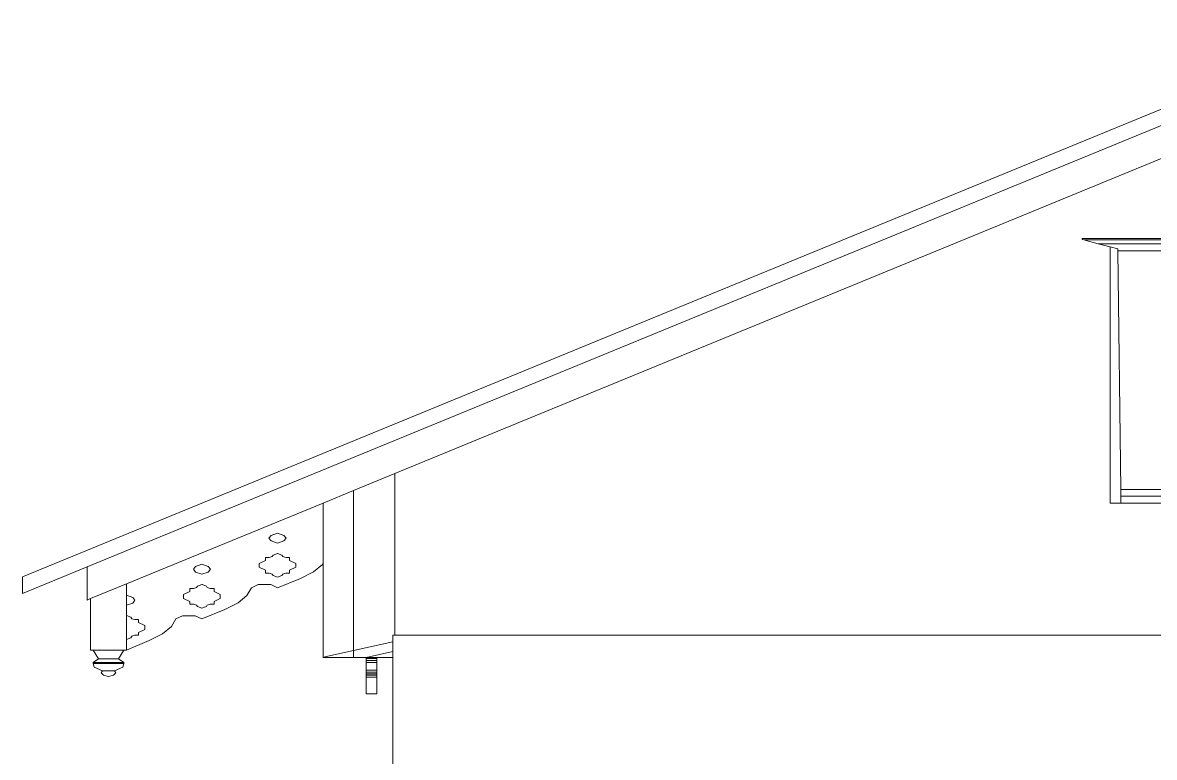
# Model space of a CAD drawing. Header units: inches. Extents: x 16.2 to 49.2, y 7.1 to 20.7.
# Drawn here: x 26.191 to 30.291, y 10.239 to 12.9 of the extents above; entities that cross this region are included whole.
import ezdxf

# ---------------------------------------------------------------- set-up
doc = ezdxf.new("R2010")
doc.units = ezdxf.units.IN
doc.header["$MEASUREMENT"] = 0
doc.layers.add('0inne_gulv', color=252, linetype='Continuous', lineweight=13)

# ---------------------------------------------------------------- blocks, each defined once
blk = doc.blocks.new('DEREK SMALL HOUSE bk')
for p, q in [((-2.2839, 2.4426), (-7.1697, 0.4352)), ((-6.9365, 0.4711), (-2.1931, 2.42)), ((-5.8219, 0.8092), (-2.1931, 2.3002)), ((-3.3316, 1.6571), (-3.3316, 1.6612)), ((-3.3316, 1.6612), (-1.0194, 1.6612)), ((-3.3253, 1.6555), (-3.3316, 1.6571)), ((-3.2743, 1.6419), (-3.3253, 1.6555)), ((-1.0194, 1.6555), (-3.3253, 1.6555)), ((-1.0723, 1.6419), (-3.2743, 1.6419)), ((-3.2299, 1.6302), (-3.2743, 1.6419)), ((-3.2299, 1.6302), (-3.2299, 0.7027)), ((-3.2022, 1.6228), (-3.2299, 1.6302)), ((-3.2021, 1.6157), (-3.2022, 1.6228)), ((-1.1361, 1.6157), (-3.2021, 1.6157)), ((-3.2021, 1.6157), (-3.192, 0.7516)), ((-5.9711, 0.7479), (-5.8219, 0.8092)), ((-5.8219, 0.2235), (-5.8219, 0.8092)), ((-6.0811, 0.7027), (-5.9711, 0.7479)), ((-5.9711, 0.1679), (-5.9711, 0.7479)), ((-3.1917, 0.7272), (-3.192, 0.7516)), ((-2.986, 0.7516), (-3.192, 0.7516)), ((-6.0811, 0.7027), (-6.7939, 0.4099)), ((-6.0811, 0.4836), (-6.0811, 0.7027)), ((-3.2299, 0.7027), (-3.1914, 0.7027)), ((-3.1914, 0.7027), (-3.1917, 0.7272)), ((-1.1654, 0.7272), (-3.1917, 0.7272)), ((-1.1654, 0.7027), (-3.1914, 0.7027)), ((-6.2775, 0.5755), (-6.2692, 0.5856)), ((-6.2692, 0.5653), (-6.2775, 0.5755)), ((-6.2692, 0.5856), (-6.2463, 0.5934)), ((-6.2463, 0.5934), (-6.2235, 0.5856)), ((-6.2235, 0.5856), (-6.2152, 0.5755)), ((-6.2152, 0.5755), (-6.2235, 0.5653)), ((-6.2463, 0.5575), (-6.2692, 0.5653)), ((-6.2235, 0.5653), (-6.2463, 0.5575)), ((-6.29, 0.4949), (-6.3128, 0.484)), ((-6.29, 0.4949), (-6.29, 0.5053)), ((-6.29, 0.5053), (-6.2765, 0.5053)), ((-6.2765, 0.5053), (-6.2658, 0.5087)), ((-6.2658, 0.5087), (-6.2624, 0.5139)), ((-6.2624, 0.5139), (-6.2463, 0.5201)), ((-6.2303, 0.5139), (-6.2463, 0.5201)), ((-6.2447, 0.5194), (-6.2463, 0.5194)), ((-6.2269, 0.5087), (-6.2303, 0.5139)), ((-6.2162, 0.5053), (-6.2269, 0.5087)), ((-6.2026, 0.5053), (-6.2162, 0.5053)), ((-6.2026, 0.4949), (-6.2026, 0.5053)), ((-6.2026, 0.4949), (-6.1799, 0.484)), ((-6.9365, 0.4711), (-7.1697, 0.3753)), ((-6.9365, 0.3513), (-6.9365, 0.4711)), ((-6.5512, 0.463), (-6.543, 0.4732)), ((-6.543, 0.4528), (-6.5512, 0.463)), ((-6.543, 0.4732), (-6.5201, 0.4809)), ((-6.5201, 0.445), (-6.543, 0.4528)), ((-6.5201, 0.4809), (-6.4973, 0.4732)), ((-6.4973, 0.4528), (-6.5201, 0.445)), ((-6.4973, 0.4732), (-6.489, 0.463)), ((-6.489, 0.463), (-6.4973, 0.4528)), ((-6.3128, 0.484), (-6.3128, 0.4698)), ((-6.3128, 0.4698), (-6.29, 0.459)), ((-6.29, 0.459), (-6.29, 0.4486)), ((-6.1799, 0.4698), (-6.2026, 0.459)), ((-6.2026, 0.459), (-6.2026, 0.4486)), ((-6.1799, 0.484), (-6.1799, 0.4698)), ((-6.1636, 0.4292), (-6.1156, 0.4534)), ((-6.1156, 0.4534), (-6.0832, 0.4798)), ((-6.0832, 0.4798), (-6.0811, 0.4836)), ((-6.0811, 0.1436), (-6.0811, 0.4836)), ((-7.1697, 0.3753), (-7.1697, 0.4352)), ((-6.29, 0.4486), (-6.2765, 0.4485)), ((-6.2765, 0.4485), (-6.2658, 0.4451)), ((-6.2658, 0.4451), (-6.2624, 0.4399)), ((-6.2624, 0.4399), (-6.2463, 0.4338)), ((-6.2303, 0.4399), (-6.2463, 0.4338)), ((-6.1636, 0.4292), (-6.2463, 0.3952)), ((-6.2269, 0.4451), (-6.2303, 0.4399)), ((-6.2162, 0.4485), (-6.2269, 0.4451)), ((-6.2026, 0.4486), (-6.2162, 0.4485)), ((-6.9235, 0.3566), (-6.7939, 0.4099)), ((-6.7939, 0.4099), (-6.7939, 0.3685)), ((-6.5638, 0.3824), (-6.5866, 0.3715)), ((-6.5866, 0.3715), (-6.5866, 0.3573)), ((-6.5638, 0.3824), (-6.5638, 0.3928)), ((-6.5638, 0.3928), (-6.5503, 0.3928)), ((-6.5503, 0.3928), (-6.5396, 0.3962)), ((-6.5396, 0.3962), (-6.5362, 0.4015)), ((-6.5362, 0.4015), (-6.5201, 0.4076)), ((-6.5041, 0.4015), (-6.5201, 0.4076)), ((-6.5185, 0.407), (-6.5201, 0.407)), ((-6.5007, 0.3962), (-6.5041, 0.4015)), ((-6.49, 0.3928), (-6.5007, 0.3962)), ((-6.4764, 0.3928), (-6.49, 0.3928)), ((-6.4764, 0.3824), (-6.4764, 0.3928)), ((-6.4764, 0.3824), (-6.4536, 0.3715)), ((-6.4536, 0.3715), (-6.4536, 0.3573)), ((-6.357, 0.3673), (-6.3412, 0.3952)), ((-6.3412, 0.3952), (-6.3165, 0.407)), ((-6.3165, 0.407), (-6.2711, 0.407)), ((-6.2711, 0.407), (-6.2463, 0.3952)), ((-6.9365, 0.3513), (-6.9235, 0.3566)), ((-6.9235, 0.1702), (-6.9235, 0.3566)), ((-6.7939, 0.3685), (-6.7711, 0.3607)), ((-6.7939, 0.3685), (-6.7939, 0.3325)), ((-6.7711, 0.3403), (-6.7939, 0.3325)), ((-6.7939, 0.3325), (-6.7939, 0.2951)), ((-6.7711, 0.3607), (-6.7628, 0.3505)), ((-6.7628, 0.3505), (-6.7711, 0.3403)), ((-6.5866, 0.3573), (-6.5638, 0.3465)), ((-6.5638, 0.3465), (-6.5638, 0.3361)), ((-6.5638, 0.3361), (-6.5503, 0.336)), ((-6.5503, 0.336), (-6.5396, 0.3327)), ((-6.5396, 0.3327), (-6.5362, 0.3274)), ((-6.5007, 0.3327), (-6.5041, 0.3274)), ((-6.49, 0.336), (-6.5007, 0.3327)), ((-6.4764, 0.3361), (-6.49, 0.336)), ((-6.4536, 0.3573), (-6.4764, 0.3465)), ((-6.4764, 0.3465), (-6.4764, 0.3361)), ((-6.4374, 0.3167), (-6.3894, 0.3409)), ((-6.3894, 0.3409), (-6.357, 0.3673)), ((-6.7779, 0.289), (-6.7939, 0.2951)), ((-6.7939, 0.2951), (-6.7939, 0.2088)), ((-6.7923, 0.2945), (-6.7939, 0.2945)), ((-6.7744, 0.2837), (-6.7779, 0.289)), ((-6.615, 0.2827), (-6.5903, 0.2945)), ((-6.5903, 0.2945), (-6.5449, 0.2945)), ((-6.5449, 0.2945), (-6.5201, 0.2827)), ((-6.5362, 0.3274), (-6.5201, 0.3213)), ((-6.5041, 0.3274), (-6.5201, 0.3213)), ((-6.4374, 0.3167), (-6.5201, 0.2827)), ((-6.7638, 0.2804), (-6.7744, 0.2837)), ((-6.7502, 0.2803), (-6.7638, 0.2804)), ((-6.7502, 0.2699), (-6.7502, 0.2803)), ((-6.7502, 0.2699), (-6.7274, 0.259)), ((-6.7274, 0.259), (-6.7274, 0.2448)), ((-6.6632, 0.2284), (-6.6308, 0.2549)), ((-6.6308, 0.2549), (-6.615, 0.2827)), ((-6.7779, 0.2149), (-6.7939, 0.2088)), ((-6.7939, 0.2088), (-6.7939, 0.1702)), ((-6.7744, 0.2202), (-6.7779, 0.2149)), ((-6.7638, 0.2235), (-6.7744, 0.2202)), ((-6.7502, 0.2236), (-6.7638, 0.2235)), ((-6.7274, 0.2448), (-6.7502, 0.234)), ((-6.7502, 0.234), (-6.7502, 0.2236)), ((-6.7111, 0.2042), (-6.6632, 0.2284)), ((-5.8219, 0.2235), (-5.8289, 0.2235)), ((-5.8289, 0.1993), (-5.8289, 0.2235)), ((1.4356, 0.2235), (-5.8219, 0.2235)), ((-6.9148, 0.1702), (-6.9235, 0.1702)), ((-6.8952, 0.1388), (-6.9148, 0.1702)), ((-6.8026, 0.1702), (-6.9148, 0.1702)), ((-6.8222, 0.1388), (-6.8026, 0.1702)), ((-6.7939, 0.1702), (-6.8026, 0.1702)), ((-6.7111, 0.2042), (-6.7939, 0.1702)), ((-6.0748, 0.145), (-5.9711, 0.1679)), ((-5.9711, 0.1679), (-5.8289, 0.1993)), ((-5.9711, 0.1436), (-5.9711, 0.1679)), ((-5.8289, 0.1645), (-5.9256, 0.1436)), ((-5.8289, 0.1645), (-5.8289, 0.1993)), ((-5.8289, 0.1436), (-5.8289, 0.1645)), ((-6.9148, 0.125), (-6.8952, 0.1388)), ((-6.9148, 0.1208), (-6.9148, 0.125)), ((-6.8026, 0.125), (-6.9148, 0.125)), ((-6.8222, 0.1388), (-6.8952, 0.1388)), ((-6.8026, 0.125), (-6.8222, 0.1388)), ((-6.8026, 0.1208), (-6.8026, 0.125)), ((-6.0811, 0.1436), (-6.0748, 0.145)), ((-6.0811, 0.1436), (-6.0748, 0.1436)), ((-6.0748, 0.1436), (-6.0748, 0.145)), ((-6.0748, 0.1436), (-5.9711, 0.1436)), ((-5.9711, 0.1436), (-5.9256, 0.1436)), ((-5.8867, 0.1436), (-5.9256, 0.1436)), ((-5.9256, 0.139), (-5.9256, 0.1436)), ((-5.8867, 0.139), (-5.9256, 0.139)), ((-5.9256, 0.139), (-5.9256, 0.1325)), ((-5.8867, 0.1325), (-5.9256, 0.1325)), ((-5.9256, 0.1247), (-5.9256, 0.1325)), ((-5.8867, 0.1247), (-5.9256, 0.1247)), ((-5.9256, 0.0978), (-5.9256, 0.1247)), ((-5.8867, 0.139), (-5.8867, 0.1436)), ((-5.8867, 0.1436), (-5.8289, 0.1436)), ((-5.8867, 0.139), (-5.8867, 0.1325)), ((-5.8867, 0.1247), (-5.8867, 0.1325)), ((-5.8867, 0.1247), (-5.8867, 0.0978)), ((-5.8289, -0.2765), (-5.8289, 0.1436)), ((-6.9105, 0.1079), (-6.9148, 0.1208)), ((-6.9148, 0.1208), (-6.8026, 0.1208)), ((-6.8807, 0.0954), (-6.9105, 0.1079)), ((-6.8849, 0.0873), (-6.8807, 0.0954)), ((-6.8768, 0.0796), (-6.8849, 0.0873)), ((-6.8807, 0.0954), (-6.8367, 0.0954)), ((-6.8406, 0.0796), (-6.8325, 0.0873)), ((-6.8367, 0.0954), (-6.8069, 0.1079)), ((-6.8325, 0.0873), (-6.8367, 0.0954)), ((-6.8069, 0.1079), (-6.8026, 0.1208)), ((-5.9256, 0.0978), (-5.9256, 0.09)), ((-5.8867, 0.0978), (-5.9256, 0.0978)), ((-5.8867, 0.09), (-5.9256, 0.09)), ((-5.9256, 0.0835), (-5.9256, 0.09)), ((-5.8867, 0.0835), (-5.9256, 0.0835)), ((-5.9256, 0.0789), (-5.9256, 0.0835)), ((-5.8867, 0.0978), (-5.8867, 0.09)), ((-5.8867, 0.0835), (-5.8867, 0.09)), ((-5.8867, 0.0835), (-5.8867, 0.0789)), ((-6.8587, 0.0744), (-6.8768, 0.0796)), ((-6.8587, 0.0744), (-6.8406, 0.0796)), ((-5.8867, 0.0789), (-5.9256, 0.0789)), ((-5.9256, 0.0717), (-5.9256, 0.0789)), ((-5.8867, 0.0717), (-5.9256, 0.0717)), ((-5.9256, 0.0118), (-5.9256, 0.0717)), ((-5.8867, 0.0717), (-5.8867, 0.0789)), ((-5.8867, 0.0118), (-5.8867, 0.0717)), ((-5.8867, 0.0118), (-5.9256, 0.0118))]:
    blk.add_line(p, q)

msp = doc.modelspace()

# ---------------------------------------------------------------- block references
at = {"layer": '0inne_gulv'}
msp.add_blockref('DEREK SMALL HOUSE bk', (33.3612, 10.4577), dxfattribs=at)

doc.saveas('drawing.dxf')
